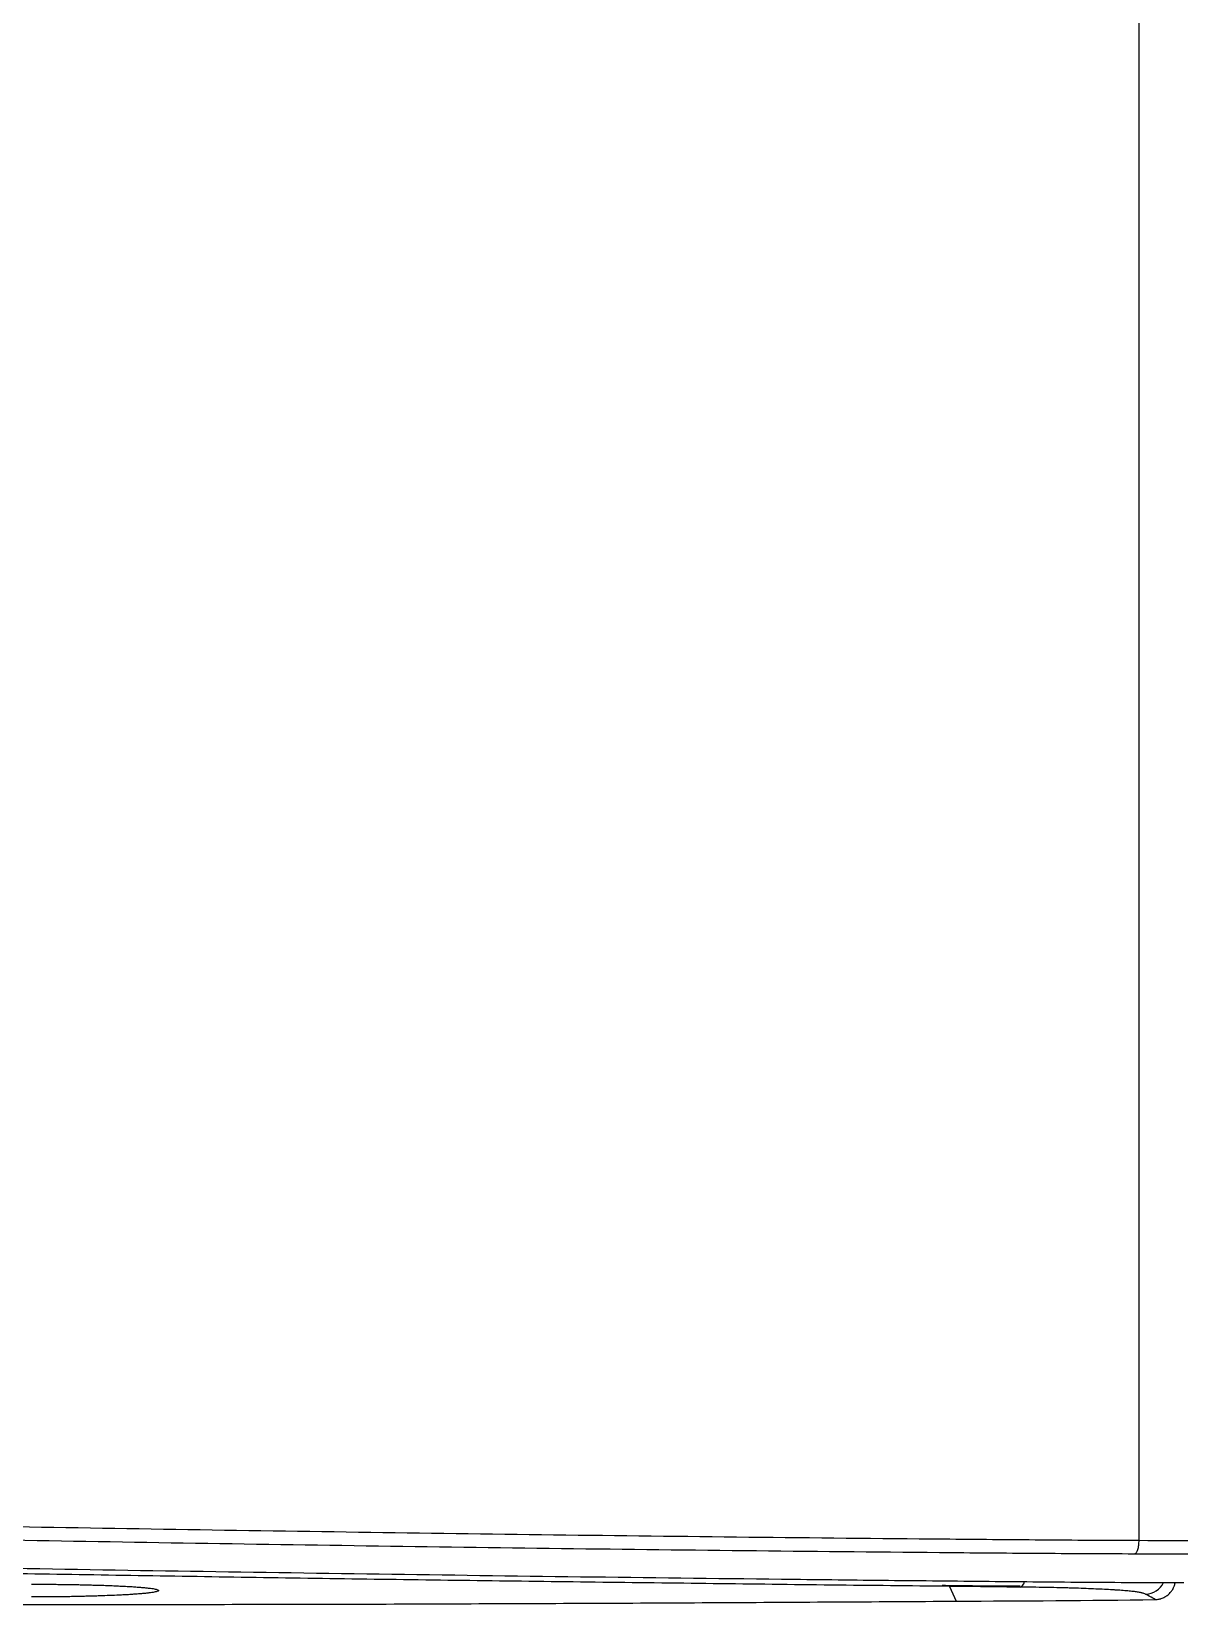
# Model space of a CAD drawing. Header units: millimetres. Extents: x -33000 to 294000, y 0 to 42408.
# Drawn here: x 136614.3 to 136697.4, y 18504.8 to 18618.6 of the extents above; entities that cross this region are included whole.
import ezdxf

# ---------------------------------------------------------------- set-up
doc = ezdxf.new("R2010")
doc.units = ezdxf.units.MM
doc.header["$LTSCALE"] = 50
doc.layers.add('arch', color=8, linetype='Continuous')

msp = doc.modelspace()

# ---------------------------------------------------------------- linework, layer by layer
at = {"layer": 'arch', "linetype": 'Continuous'}
msp.add_line((136680.78, 18506.08), (136681.28, 18505.01), dxfattribs=at)
for centre, major_axis, ratio, start_param, end_param in [((136685.9, 18507.52), (-0.02, -1.5), 0.325966, 0.053503, 0.7703), ((136694.95, 18507.02), (-0.74, -1.3), 0.994967, 0.534249, 1.624058)]:
    msp.add_ellipse(centre, major_axis=major_axis, ratio=ratio, start_param=start_param, end_param=end_param, dxfattribs=at)
for points in [[(136694.49, 18899.79), (136694.49, 18769.67), (136694.49, 18639.54), (136694.49, 18509.41)], [(136680.26, 18506.16), (136680.92, 18506.15), (136682.22, 18506.14), (136684.11, 18506.1), (136685.31, 18506.11), (136685.9, 18506.12)], [(136685.91, 18506.02), (136684.2, 18506.04), (136682.49, 18506.06), (136680.78, 18506.08)], [(136681.28, 18505.01), (136686.08, 18505.03), (136690.87, 18505.06), (136695.67, 18505.12)]]:
    msp.add_open_spline(points, degree=3, dxfattribs=at)
for points, knots in [([(136581.56, 18511.06), (136590.97, 18510.82), (136600.38, 18510.64), (136614.49, 18510.38), (136619.2, 18510.3), (136628.61, 18510.15), (136633.31, 18510.08), (136642.72, 18509.94), (136652.14, 18509.81), (136661.55, 18509.7), (136670.96, 18509.6), (136675.66, 18509.55), (136682.72, 18509.49), (136685.07, 18509.47), (136689.78, 18509.43), (136692.13, 18509.42), (136694.49, 18509.41)], [0, 0, 0, 0, 0.25, 0.25, 0.375, 0.375, 0.5, 0.5, 0.625, 0.75, 0.75, 0.875, 0.875, 0.9375, 0.9375, 1, 1, 1, 1]), ([(136694.17, 18508.42), (136691.82, 18508.42), (136689.47, 18508.44), (136684.76, 18508.47), (136682.41, 18508.49), (136675.35, 18508.55), (136670.64, 18508.6), (136661.23, 18508.7), (136656.52, 18508.75), (136647.11, 18508.88), (136642.4, 18508.94), (136632.99, 18509.08), (136628.28, 18509.15), (136618.87, 18509.31), (136614.17, 18509.39), (136600.05, 18509.64), (136590.64, 18509.82), (136581.23, 18510.06)], [0, 0, 0, 0, 0.0625, 0.0625, 0.125, 0.125, 0.25, 0.25, 0.375, 0.375, 0.5, 0.5, 0.625, 0.625, 0.75, 0.75, 1, 1, 1, 1]), ([(136694.49, 18509.41), (136697.93, 18509.4), (136701.38, 18509.41), (136708.33, 18509.45), (136711.82, 18509.49), (136717.08, 18509.58), (136718.84, 18509.61), (136722.36, 18509.68), (136724.12, 18509.72), (136726.78, 18509.79), (136727.66, 18509.82), (136729.44, 18509.87), (136730.32, 18509.89), (136732.99, 18509.97), (136734.77, 18510.03), (136736.56, 18510.1)], [0, 0, 0, 0, 0.25, 0.25, 0.5, 0.5, 0.625, 0.625, 0.75, 0.75, 0.8125, 0.8125, 0.875, 0.875, 1, 1, 1, 1]), ([(136680.78, 18506.08), (136677.93, 18506.11), (136675.09, 18506.14), (136669.39, 18506.2), (136666.54, 18506.24), (136658, 18506.34), (136652.31, 18506.41), (136640.92, 18506.56), (136635.23, 18506.64), (136623.84, 18506.82), (136618.15, 18506.91), (136609.61, 18507.06), (136606.76, 18507.11), (136601.07, 18507.22), (136595.37, 18507.33), (136589.68, 18507.46), (136583.99, 18507.59), (136581.14, 18507.65), (136566.91, 18508.02), (136555.53, 18508.38), (136544.14, 18508.8)], [0, 0, 0, 0, 0.0625, 0.0625, 0.125, 0.125, 0.25, 0.25, 0.375, 0.375, 0.5, 0.5, 0.5625, 0.5625, 0.625, 0.6875, 0.6875, 0.75, 0.75, 1, 1, 1, 1]), ([(136694.49, 18509.41), (136694.49, 18509.35), (136694.48, 18509.29), (136694.47, 18509.16), (136694.47, 18509.1), (136694.45, 18508.98), (136694.44, 18508.93), (136694.42, 18508.82), (136694.41, 18508.77), (136694.38, 18508.68), (136694.36, 18508.64), (136694.33, 18508.56), (136694.31, 18508.53), (136694.27, 18508.48), (136694.26, 18508.46), (136694.22, 18508.43), (136694.19, 18508.42), (136694.17, 18508.42)], [0, 0, 0, 0, 0.125, 0.125, 0.25, 0.25, 0.375, 0.375, 0.5, 0.5, 0.625, 0.625, 0.75, 0.75, 0.875, 0.875, 1, 1, 1, 1]), ([(136736.42, 18509.11), (136734.63, 18509.03), (136732.84, 18508.97), (136730.16, 18508.89), (136729.27, 18508.87), (136727.49, 18508.82), (136726.6, 18508.79), (136723.93, 18508.72), (136722.16, 18508.68), (136718.62, 18508.61), (136716.86, 18508.58), (136711.58, 18508.49), (136708.07, 18508.45), (136701.1, 18508.41), (136697.63, 18508.4), (136694.17, 18508.42)], [0, 0, 0, 0, 0.125, 0.125, 0.1875, 0.1875, 0.25, 0.25, 0.375, 0.375, 0.5, 0.5, 0.75, 0.75, 1, 1, 1, 1]), ([(136581.29, 18508.05), (136590.99, 18507.8), (136600.7, 18507.61), (136615.26, 18507.36), (136620.11, 18507.27), (136629.81, 18507.12), (136634.67, 18507.05), (136644.37, 18506.91), (136649.22, 18506.84), (136658.93, 18506.72), (136663.78, 18506.66), (136671.06, 18506.58), (136673.49, 18506.55), (136677.12, 18506.51), (136678.34, 18506.5), (136680.76, 18506.48), (136681.98, 18506.46), (136685.62, 18506.43), (136688.04, 18506.4), (136691.68, 18506.38), (136692.9, 18506.37), (136695.32, 18506.36), (136696.54, 18506.35), (136697.75, 18506.35)], [0, 0, 0, 0, 0.25, 0.25, 0.375, 0.375, 0.5, 0.5, 0.625, 0.625, 0.75, 0.75, 0.8125, 0.8125, 0.84375, 0.84375, 0.875, 0.875, 0.9375, 0.9375, 0.96875, 0.96875, 1, 1, 1, 1]), ([(136614.35, 18506.23), (136614.36, 18506.23), (136614.39, 18506.23), (136614.44, 18506.23), (136614.48, 18506.23), (136614.53, 18506.23), (136614.57, 18506.23), (136614.62, 18506.23), (136614.66, 18506.23), (136614.71, 18506.23), (136614.75, 18506.23), (136614.8, 18506.23), (136614.84, 18506.23), (136614.89, 18506.23), (136614.93, 18506.23), (136614.98, 18506.23), (136615.02, 18506.23), (136615.07, 18506.23), (136615.11, 18506.23), (136615.16, 18506.23), (136615.2, 18506.23), (136615.25, 18506.23), (136615.29, 18506.23), (136615.34, 18506.23), (136615.38, 18506.23), (136615.43, 18506.23), (136615.47, 18506.23), (136615.52, 18506.23), (136615.56, 18506.23), (136615.61, 18506.23), (136615.65, 18506.23), (136615.7, 18506.23), (136615.74, 18506.23), (136615.79, 18506.23), (136615.83, 18506.23), (136615.88, 18506.23), (136615.92, 18506.23), (136615.96, 18506.23), (136616.01, 18506.23), (136616.05, 18506.23), (136616.1, 18506.23), (136616.28, 18506.22), (136616.58, 18506.22), (136617.02, 18506.21), (136617.45, 18506.21), (136617.87, 18506.2), (136618.29, 18506.19), (136618.69, 18506.18), (136619.08, 18506.17), (136619.5, 18506.16), (136619.95, 18506.14), (136620.42, 18506.12), (136620.86, 18506.1), (136621.27, 18506.08), (136621.65, 18506.06), (136622, 18506.03), (136622.32, 18506.01), (136622.6, 18505.98), (136622.85, 18505.95), (136623.07, 18505.93), (136623.24, 18505.9), (136623.38, 18505.87), (136623.48, 18505.84), (136623.53, 18505.81), (136623.55, 18505.78), (136623.54, 18505.75), (136623.48, 18505.72), (136623.38, 18505.69), (136623.24, 18505.66), (136623.07, 18505.63), (136622.86, 18505.6), (136622.61, 18505.57), (136622.32, 18505.55), (136622.01, 18505.52), (136621.66, 18505.5), (136621.28, 18505.47), (136620.8, 18505.45), (136620.2, 18505.42), (136619.6, 18505.4), (136619.09, 18505.38), (136618.69, 18505.37), (136618.29, 18505.36), (136617.88, 18505.35), (136617.46, 18505.34), (136617.03, 18505.33), (136616.59, 18505.33), (136616.27, 18505.32), (136616.06, 18505.32), (136615.97, 18505.32), (136615.87, 18505.32), (136615.78, 18505.32), (136615.68, 18505.32), (136615.59, 18505.32), (136615.49, 18505.32), (136615.4, 18505.32), (136615.3, 18505.32), (136615.21, 18505.32), (136615.11, 18505.32), (136615.02, 18505.32), (136614.92, 18505.31), (136614.83, 18505.31), (136614.73, 18505.31), (136614.64, 18505.31), (136614.54, 18505.31), (136614.44, 18505.31), (136614.38, 18505.31), (136614.35, 18505.31)], [0, 0, 0, 0, 0.001566, 0.003131, 0.004696, 0.006259, 0.007823, 0.009385, 0.010947, 0.012509, 0.01407, 0.015631, 0.017192, 0.018752, 0.020311, 0.021871, 0.02343, 0.024989, 0.026548, 0.028107, 0.029666, 0.031225, 0.032783, 0.034342, 0.035901, 0.03746, 0.039019, 0.040579, 0.042138, 0.043698, 0.045258, 0.046819, 0.04838, 0.049941, 0.051503, 0.053065, 0.054628, 0.056191, 0.057755, 0.05932, 0.060885, 0.062451, 0.078124, 0.09376, 0.109397, 0.125073, 0.140664, 0.156219, 0.171775, 0.18737, 0.208267, 0.229121, 0.250022, 0.270814, 0.291564, 0.312361, 0.333223, 0.354043, 0.374912, 0.395769, 0.416586, 0.437452, 0.458245, 0.478997, 0.499798, 0.520693, 0.541546, 0.562447, 0.583221, 0.603954, 0.624732, 0.645621, 0.666466, 0.687357, 0.708176, 0.72895, 0.749769, 0.780996, 0.81222, 0.827891, 0.843524, 0.859156, 0.874826, 0.890421, 0.905978, 0.921535, 0.937129, 0.940447, 0.943762, 0.947075, 0.950385, 0.953693, 0.956999, 0.960305, 0.963609, 0.966913, 0.970216, 0.97352, 0.976824, 0.98013, 0.983436, 0.986744, 0.990054, 0.993367, 0.996682, 1, 1, 1, 1]), ([(136695.67, 18505.12), (136695.77, 18505.13), (136695.87, 18505.14), (136695.99, 18505.16), (136696.01, 18505.17), (136696.06, 18505.18), (136696.08, 18505.19), (136696.15, 18505.21), (136696.24, 18505.24), (136696.33, 18505.29), (136696.39, 18505.32), (136696.41, 18505.33), (136696.45, 18505.36), (136696.47, 18505.37), (136696.57, 18505.44), (136696.65, 18505.5), (136696.75, 18505.61), (136696.78, 18505.64), (136696.83, 18505.7), (136696.84, 18505.72), (136696.87, 18505.76), (136696.89, 18505.78), (136696.95, 18505.88), (136697, 18505.96), (136697.04, 18506.08), (136697.05, 18506.1), (136697.07, 18506.15), (136697.08, 18506.17), (136697.1, 18506.24), (136697.11, 18506.29), (136697.12, 18506.34), (136697.12, 18506.35), (136697.12, 18506.35)], [0, 0, 0, 0, 0.14142, 0.14142, 0.176775, 0.176775, 0.21213, 0.21213, 0.28284, 0.35355, 0.35355, 0.388905, 0.388905, 0.424261, 0.424261, 0.565681, 0.565681, 0.636391, 0.636391, 0.671746, 0.671746, 0.707101, 0.707101, 0.848521, 0.848521, 0.883876, 0.883876, 0.919231, 0.919231, 0.989941, 0.989941, 1, 1, 1, 1]), ([(136538.6, 18505.48), (136544.54, 18505.36), (136550.49, 18505.25), (136562.37, 18505.07), (136568.32, 18504.99), (136577.24, 18504.9), (136580.21, 18504.88), (136586.15, 18504.84), (136589.13, 18504.82), (136598.04, 18504.78), (136603.99, 18504.77), (136615.88, 18504.76), (136624.8, 18504.77), (136633.71, 18504.79), (136639.66, 18504.8), (136642.63, 18504.81), (136651.55, 18504.85), (136657.5, 18504.87), (136666.41, 18504.92), (136669.39, 18504.94), (136675.33, 18504.97), (136678.3, 18504.99), (136681.28, 18505.01)], [0, 0, 0, 0, 0.125, 0.125, 0.25, 0.25, 0.3125, 0.3125, 0.375, 0.375, 0.5, 0.5, 0.625, 0.6875, 0.6875, 0.75, 0.75, 0.875, 0.875, 0.9375, 0.9375, 1, 1, 1, 1]), ([(136694.97, 18505.52), (136694.94, 18505.54), (136694.9, 18505.56), (136694.83, 18505.58), (136694.78, 18505.59), (136694.73, 18505.6), (136694.7, 18505.61), (136694.68, 18505.61), (136694.59, 18505.63), (136694.5, 18505.65), (136694.31, 18505.68), (136694.09, 18505.71), (136693.7, 18505.75), (136693.4, 18505.77), (136693.16, 18505.79), (136693.08, 18505.8), (136692.95, 18505.8), (136692.9, 18505.81), (136692.81, 18505.81), (136692.59, 18505.83), (136692.16, 18505.85), (136691.54, 18505.88), (136690.86, 18505.91), (136690.38, 18505.93), (136690.07, 18505.94), (136690, 18505.94), (136689.88, 18505.95), (136689.81, 18505.95), (136689.62, 18505.95), (136689.49, 18505.96), (136689.09, 18505.97), (136688.55, 18505.98), (136687.71, 18506), (136687.12, 18506.01), (136686.53, 18506.02), (136686.22, 18506.02), (136685.91, 18506.02)], [0, 0, 0, 0, 0.0625, 0.0625, 0.09375, 0.109375, 0.109375, 0.125, 0.125, 0.1875, 0.1875, 0.25, 0.3125, 0.375, 0.375, 0.40625, 0.40625, 0.421875, 0.421875, 0.4375, 0.5, 0.5625, 0.625, 0.6875, 0.6875, 0.703125, 0.703125, 0.71875, 0.71875, 0.75, 0.75, 0.8125, 0.875, 0.9375, 0.9375, 1, 1, 1, 1]), ([(136695.67, 18505.12), (136695.62, 18505.16), (136695.56, 18505.19), (136695.33, 18505.32), (136695.15, 18505.42), (136694.97, 18505.52)], [0, 0, 0, 0, 0.241703, 0.241703, 1, 1, 1, 1])]:
    msp.add_open_spline(points, degree=3, knots=knots, dxfattribs=at)

doc.saveas('drawing.dxf')
